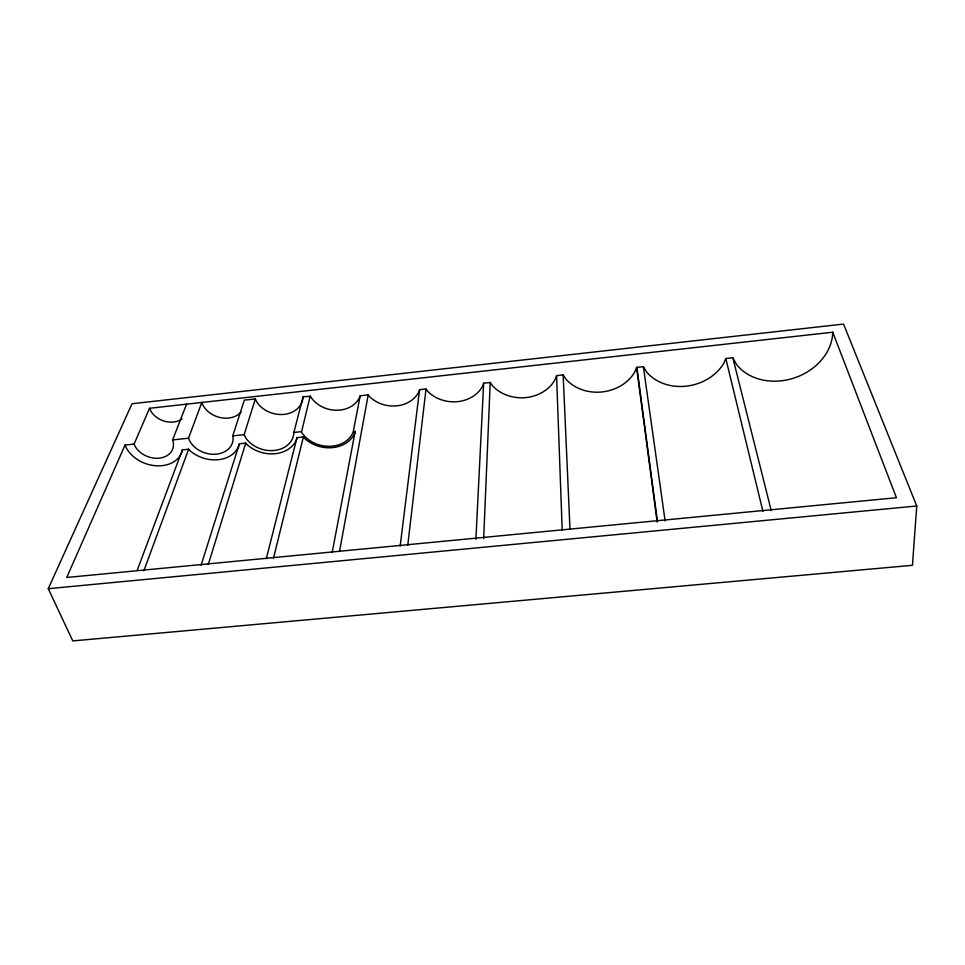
<?xml version="1.0" encoding="UTF-8"?>
<svg xmlns="http://www.w3.org/2000/svg" width="965" height="965" viewBox="0 0 965 965"><rect width="100%" height="100%" fill="white"/><g stroke="black" fill="none" stroke-linecap="round" stroke-linejoin="round"><path stroke-width="1.45" d="M483.67 538.639L490.22 382.49L483.658 383.214L483.079 385.119A32.701 27.708 5.4 0 1 427.664 391.223L426.011 388.967L419.594 389.679L419.268 390.909A29.674 24.873 10 0 1 369.354 396.41L368.196 394.902L360.174 395.795L360.017 396.446A27.31 22.557 13.6 0 1 336.64 410.258A27.31 22.557 13.6 0 1 310.441 396.362L303.107 396.699A25.174 20.434 16.6 0 1 284.265 414.371A25.174 20.434 16.6 0 1 256.702 401.838L255.351 398.919L244.35 400.137L232.734 435.903L233.132 438.339A23.22 18.082 18.1 0 1 213.639 454.286A23.22 18.082 18.1 0 1 188.501 438.207L172.614 439.931A20.699 15.766 20 0 1 159.309 458.146A20.699 15.766 20 0 1 134.087 444.093L125.016 445.07L66.742 577.48L896.425 497.723L832.747 332.213L149.515 408.279L134.087 444.093M475.89 539.387L483.658 383.214M916.75 505.998L912.444 565.309L72.773 640.917L48.25 588.698L132.036 403.732L843.555 324.083L916.75 505.998L48.25 588.698M407.749 545.37L426.011 388.967M400.161 546.094L419.594 389.679M310.235 395.903L301.502 432.115A28.455 23.015 12.9 0 0 328.848 446.312A28.455 23.015 12.9 0 0 353.13 432.26L355.204 431.391L354.867 432.839A30.301 24.523 12.9 0 1 304.445 438.231L303.384 436.94L296.979 437.615L296.689 439.063A30.325 24.101 15.8 0 1 246.811 444.395L245.713 443.116L239.368 443.791L239.127 445.215A30.398 23.667 18.1 0 1 189.779 450.486L188.645 449.22L182.373 449.895L182.192 451.306A30.482 23.22 20 0 1 154.497 465.637A30.482 23.22 20 0 1 125.016 445.07M339.511 551.546L368.196 394.902M332.213 552.282L355.204 431.391M353.286 431.596L360.174 395.795M273.541 558.035L303.384 436.94M266.292 558.735L296.979 437.615M255.351 398.919L244.157 434.672L245.593 437.652A26.224 20.844 15.8 0 0 274.362 450.462A26.224 20.844 15.8 0 0 293.879 432.453L303.107 396.699M208.271 564.537L245.713 443.116M201.106 565.225L239.368 443.791M832.747 332.213A52.81 43.148 -18.9 0 1 794.485 377.882A52.81 43.148 -18.9 0 1 736.597 364.517L732.809 357.726L725.813 358.498L723.69 363.431A45.439 38.093 -13.3 0 1 646.514 371.899L643.353 366.688L636.598 367.424L635.054 371.465A40.578 34.499 -6.8 0 1 565.852 379.052L563.15 374.927L556.564 375.65L555.466 378.871A36.96 31.507 -0.3 0 1 492.524 385.783L490.22 382.49M143.821 570.846L188.645 449.22M188.501 438.207L201.842 402.453A22.304 17.732 19 0 0 219.489 417.399A22.304 17.732 19 0 0 241.045 412.103M137.223 570.243L182.373 449.895M172.614 439.931L186.571 404.154M232.734 435.903L244.157 434.672M293.879 432.453L301.297 431.657M732.809 357.726L771.228 510.557M725.813 358.498L762.917 511.354M643.353 366.688L665.138 521.016M636.9 367.4L657.479 521.751M636.598 367.424L657.129 521.775M563.15 374.927L570.001 529.363M556.564 375.65L562.197 530.111M182.071 418.919A19.879 15.464 20.9 0 1 149.515 408.279"/></g></svg>
